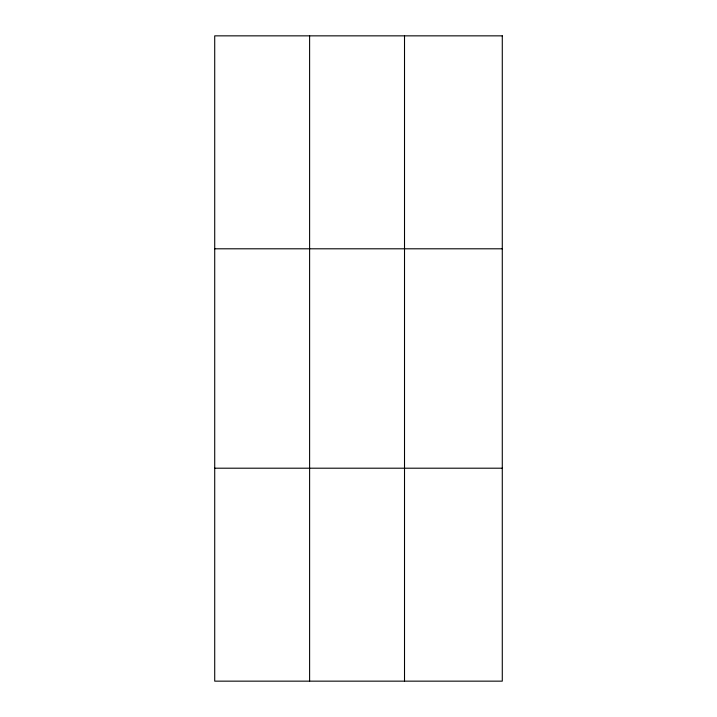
<?xml version="1.0" encoding="UTF-8"?>
<svg xmlns="http://www.w3.org/2000/svg" width="717" height="717" viewBox="0 0 717 717"><rect width="100%" height="100%" fill="white"/><g stroke="black" fill="none" stroke-linecap="round" stroke-linejoin="round"><path stroke-width="1.08" d="M309.61 35.85L309.61 681.15M404.513 35.85L404.513 681.15M214.715 248.799L502.285 248.799M214.715 468.201L502.285 468.201M502.285 35.85L502.285 681.15L214.715 681.15L214.715 35.85L502.285 35.85"/></g></svg>
